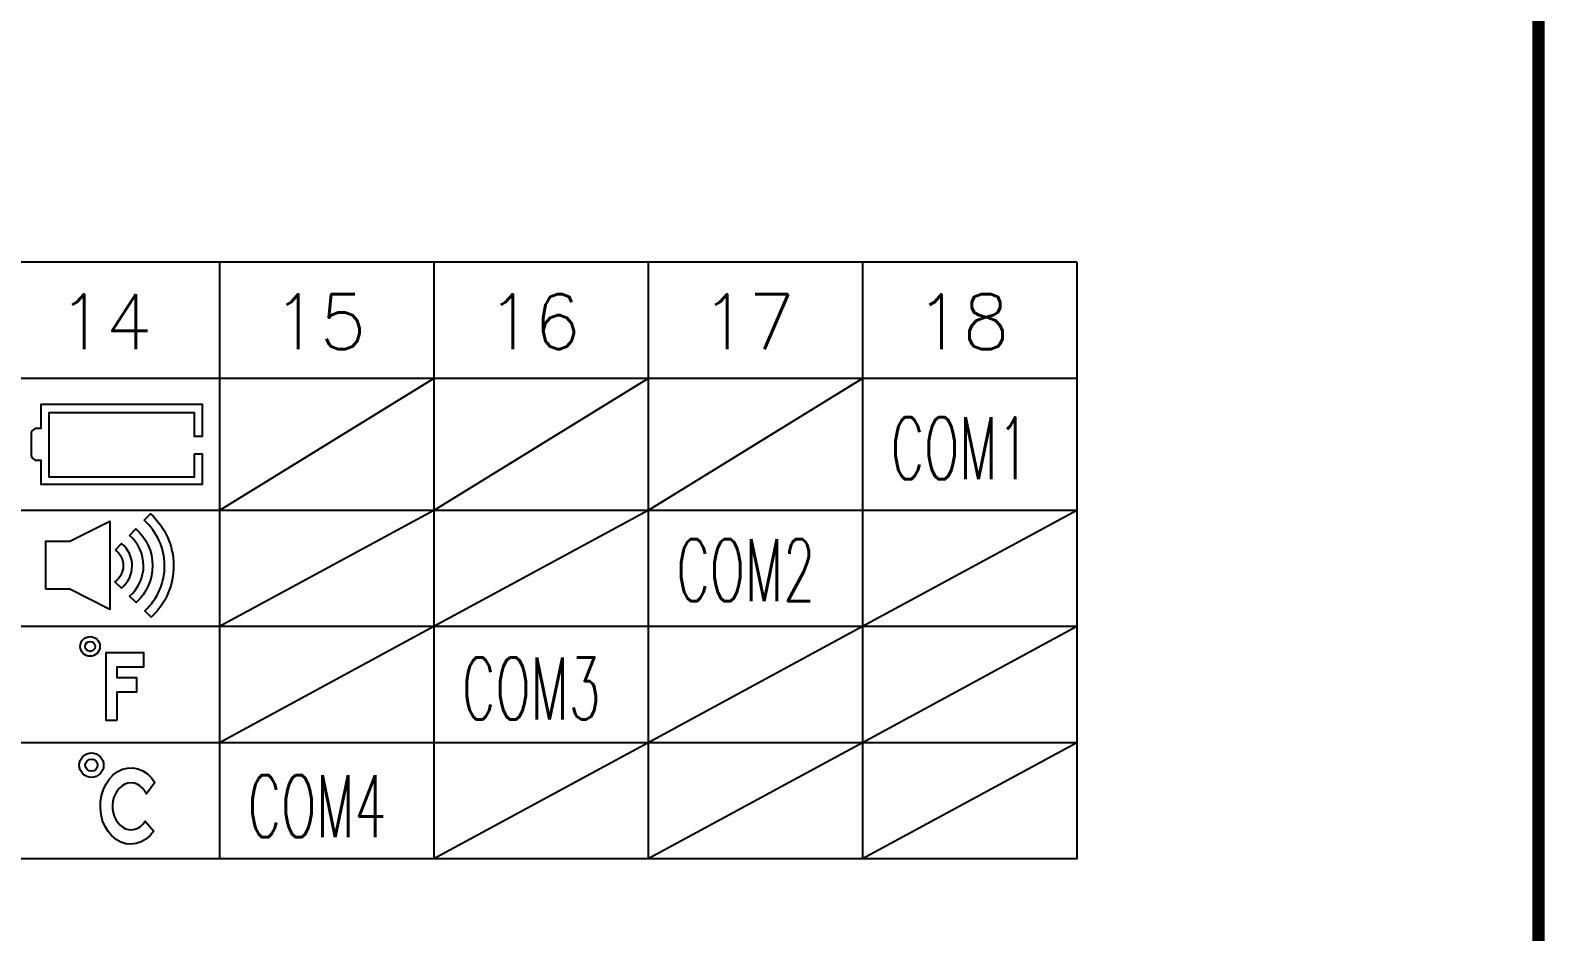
# Model space of a CAD drawing. Header units: inches. Extents: x -1849 to -1456, y -1004 to -896.
# Drawn here: x -1586.15 to -1558.79, y -987.19 to -970.9 of the extents above; entities that cross this region are included whole.
import ezdxf

# ---------------------------------------------------------------- set-up
doc = ezdxf.new("R2010")
doc.units = ezdxf.units.IN
doc.header["$MEASUREMENT"] = 0
doc.layers.add('dim', color=3, linetype='Continuous')
doc.layers.add('SPEC', color=2, linetype='Continuous')
doc.styles.add('romans', font='romans.shx')

# ---------------------------------------------------------------- blocks, each defined once
blk = doc.blocks.new('A')
at = {"layer": 'SPEC', "const_width": 0.28}
blk.add_lwpolyline([(0, 0), (0, 81.172), (114.799, 81.173), (114.8, 0), (0, 0)], dxfattribs=at)

msp = doc.modelspace()

# ---------------------------------------------------------------- linework, layer by layer
at = {"layer": 'dim', "linetype": 'ByBlock'}
for p, q in [((-1567.243, -975.093), (-1642.772, -975.093)), ((-1582.736, -975.093), (-1582.736, -985.881)), ((-1578.863, -975.093), (-1578.863, -985.881)), ((-1574.99, -975.093), (-1574.99, -985.881)), ((-1571.116, -975.093), (-1571.116, -985.881)), ((-1567.243, -975.093), (-1567.243, -985.881)), ((-1567.243, -977.193), (-1642.772, -977.193)), ((-1578.863, -977.193), (-1582.736, -979.578)), ((-1574.99, -977.193), (-1578.863, -979.578)), ((-1571.116, -977.193), (-1574.99, -979.578)), ((-1567.243, -979.578), (-1642.772, -979.578)), ((-1578.863, -979.578), (-1582.736, -981.678)), ((-1574.99, -979.578), (-1578.863, -981.678)), ((-1567.243, -979.578), (-1571.116, -981.678)), ((-1567.243, -981.678), (-1642.772, -981.678)), ((-1578.863, -981.678), (-1582.736, -983.778)), ((-1571.116, -981.678), (-1574.99, -983.778)), ((-1567.243, -981.678), (-1571.116, -983.778)), ((-1567.243, -983.778), (-1642.772, -983.778)), ((-1574.99, -983.778), (-1578.863, -985.878)), ((-1571.116, -983.778), (-1574.99, -985.878)), ((-1567.243, -983.778), (-1571.116, -985.878)), ((-1567.243, -985.878), (-1642.772, -985.878))]:
    msp.add_line(p, q, dxfattribs=at)
for points in [[(-1583.192, -978.562), (-1583.192, -978.979), (-1585.814, -978.979), (-1585.814, -977.812), (-1583.192, -977.812), (-1583.192, -978.238), (-1583.042, -978.238), (-1583.042, -977.662), (-1585.964, -977.662), (-1585.964, -978.097), (-1586.034, -978.097, 0.414214), (-1586.137, -978.201), (-1586.137, -978.568, 0.414214), (-1586.034, -978.671), (-1585.964, -978.671), (-1585.964, -979.106), (-1583.042, -979.106), (-1583.042, -978.562)], [(-1584.095, -979.757), (-1583.983, -979.64, -0.441542), (-1583.968, -981.507), (-1584.085, -981.394, 0.445329)], [(-1584.36, -980.031), (-1584.247, -979.914, -0.452683), (-1584.241, -981.241), (-1584.358, -981.127, 0.461064)], [(-1584.617, -980.297, -0.510066), (-1584.623, -980.868), (-1584.506, -980.982, 0.479579), (-1584.503, -980.18)]]:
    msp.add_lwpolyline(points, format="xyb", close=True, dxfattribs=at)
for points in [[(-1585.87, -981.005), (-1585.87, -980.134), (-1585.44, -980.134), (-1584.718, -979.772), (-1584.718, -981.367), (-1585.44, -981.005)], [(-1584.583, -983.368), (-1584.583, -982.858), (-1584.229, -982.858), (-1584.229, -982.606), (-1584.583, -982.606), (-1584.583, -982.406), (-1584.104, -982.406), (-1584.104, -982.155), (-1584.787, -982.155), (-1584.787, -983.368)], [(-1583.92, -985.376), (-1583.988, -985.457), (-1584.065, -985.523), (-1584.149, -985.571), (-1584.239, -985.601), (-1584.332, -985.612), (-1584.425, -985.603), (-1584.516, -985.575), (-1584.601, -985.527), (-1584.679, -985.463), (-1584.747, -985.383), (-1584.803, -985.29), (-1584.846, -985.187), (-1584.874, -985.075), (-1584.887, -984.96), (-1584.885, -984.843), (-1584.866, -984.729), (-1584.833, -984.62), (-1584.785, -984.52), (-1584.725, -984.431), (-1584.653, -984.356), (-1584.573, -984.298), (-1584.485, -984.257), (-1584.394, -984.235), (-1584.301, -984.232), (-1584.208, -984.25), (-1584.12, -984.286), (-1584.037, -984.341), (-1583.963, -984.412), (-1583.9, -984.498), (-1584.054, -984.701), (-1584.087, -984.645), (-1584.128, -984.596), (-1584.174, -984.557), (-1584.225, -984.528), (-1584.279, -984.511), (-1584.335, -984.505), (-1584.39, -984.511), (-1584.445, -984.528), (-1584.496, -984.557), (-1584.542, -984.596), (-1584.583, -984.644), (-1584.616, -984.7), (-1584.642, -984.763), (-1584.66, -984.83), (-1584.668, -984.9), (-1584.667, -984.97), (-1584.657, -985.04), (-1584.637, -985.106), (-1584.609, -985.167), (-1584.574, -985.222), (-1584.532, -985.268), (-1584.484, -985.304), (-1584.432, -985.331), (-1584.378, -985.346), (-1584.322, -985.349), (-1584.267, -985.34), (-1584.213, -985.32), (-1584.163, -985.289), (-1584.118, -985.247), (-1584.079, -985.197)]]:
    msp.add_lwpolyline(points, close=True, dxfattribs=at)
for centre, radius in [((-1585.072, -982.037), 0.178), ((-1585.072, -982.037), 0.0896), ((-1585.048, -984.183), 0.22), ((-1585.048, -984.183), 0.111)]:
    msp.add_circle(centre, radius, dxfattribs=at)

# ---------------------------------------------------------------- block references
at = {"xscale": 0.8, "yscale": 0.8, "zscale": 0.8}
msp.add_blockref('A', (-1650.738, -1003.371), dxfattribs=at)

# ---------------------------------------------------------------- texts
at = {"layer": 'dim', "linetype": 'ByBlock', "style": 'romans'}
for s, p in [('14', (-1585.65, -976.665)), ('15', (-1581.777, -976.665)), ('16', (-1577.903, -976.665)), ('17', (-1574.03, -976.665)), ('18', (-1570.156, -976.665))]:
    msp.add_text(s, height=0.991, dxfattribs=at).set_placement(p)
at = {"layer": 'dim', "linetype": 'ByBlock', "style": 'romans', "width": 0.6}
for s, p in [('COM1', (-1570.606, -979.016)), ('COM2', (-1574.479, -981.217)), ('COM3', (-1578.353, -983.356)), ('COM4', (-1582.226, -985.484))]:
    msp.add_text(s, height=1.1206, dxfattribs=at).set_placement(p)

doc.saveas('drawing.dxf')
